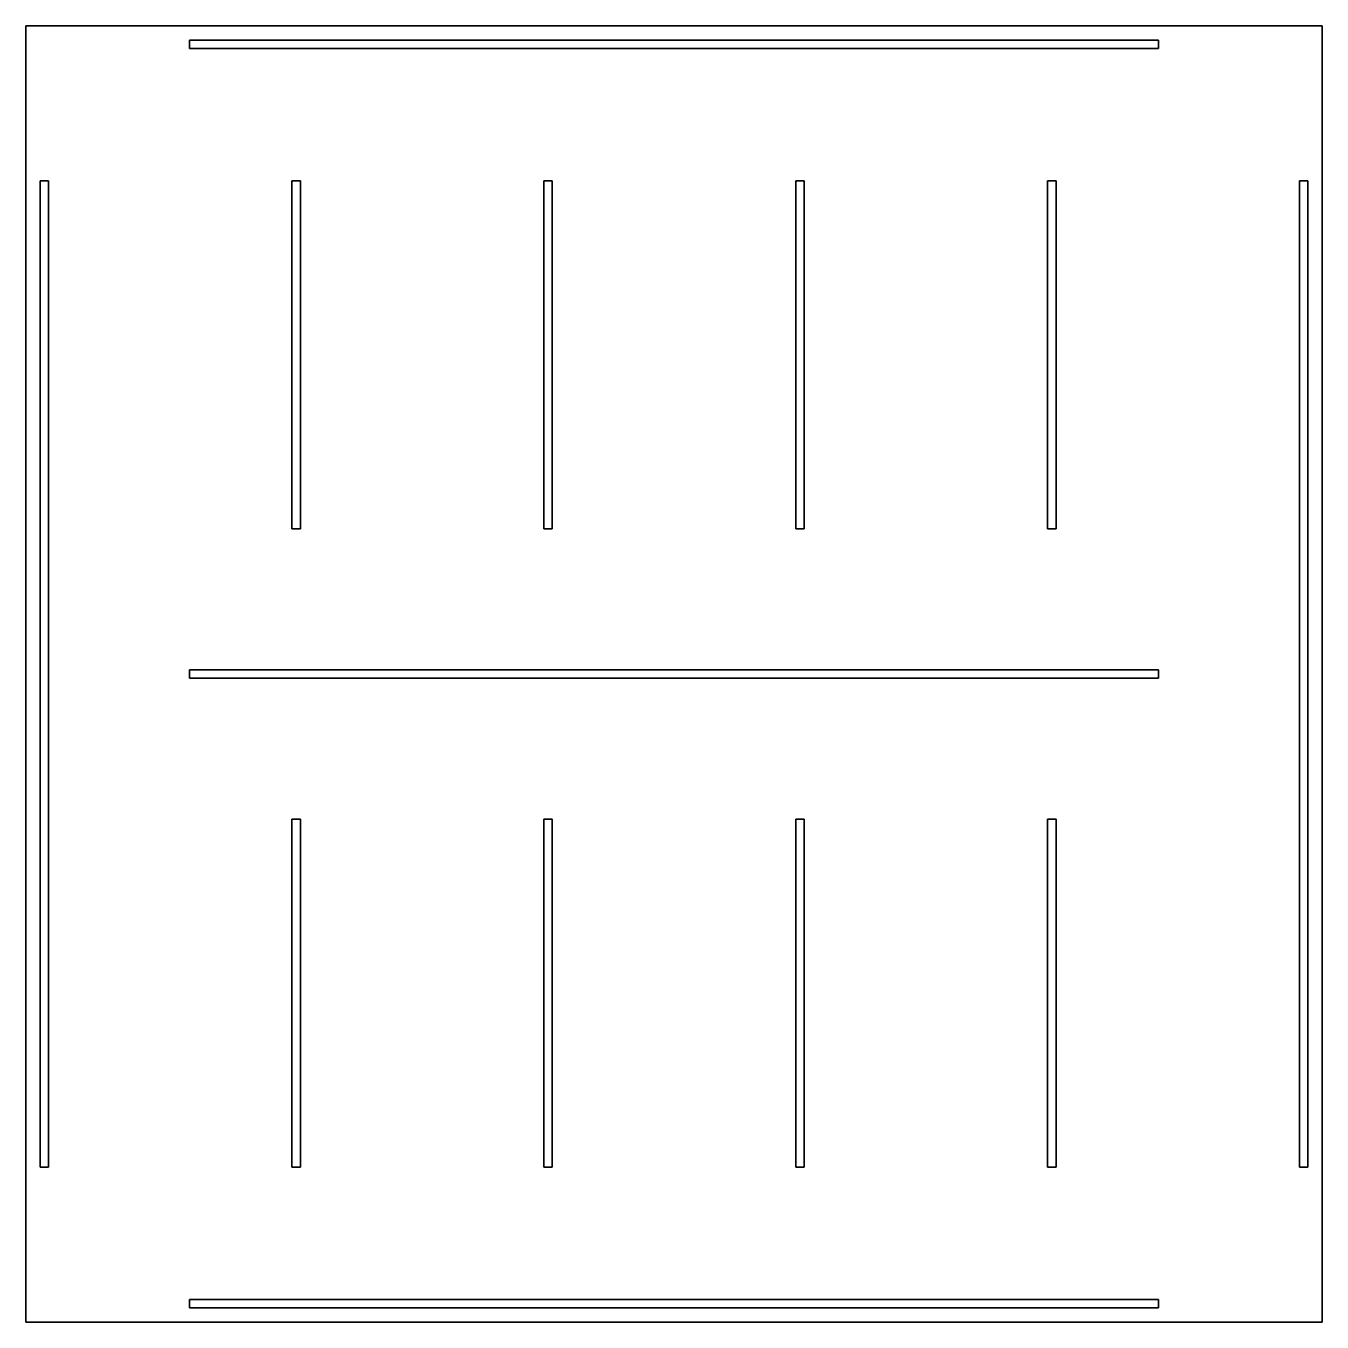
# Model space of a CAD drawing. Extents: x 210 to 670, y 76 to 536.
import ezdxf

# ---------------------------------------------------------------- set-up
doc = ezdxf.new("R2010")
doc.units = 0

msp = doc.modelspace()

# ---------------------------------------------------------------- linework, layer by layer
at = {"color": 7, "lineweight": 35}
for p, q in [((209.691925, 535.863159), (209.691925, 75.86319)), ((669.691895, 535.863159), (209.691925, 535.863159)), ((669.691895, 75.86319), (669.691895, 535.863159)), ((611.691895, 530.863159), (267.691925, 530.863159)), ((611.691895, 527.863159), (267.691925, 527.863159)), ((214.691925, 130.86319), (214.691925, 480.86319)), ((217.691925, 130.86319), (217.691925, 480.86319)), ((304.091919, 357.36319), (304.091919, 480.86319)), ((307.091919, 480.86319), (307.091919, 357.36319)), ((393.491943, 357.36319), (393.491943, 480.86319)), ((396.491943, 480.86319), (396.491943, 357.36319)), ((482.891937, 357.36319), (482.891937, 480.86319)), ((485.891937, 480.86319), (485.891937, 357.36319)), ((572.291931, 357.36319), (572.291931, 480.86319)), ((575.291931, 480.86319), (575.291931, 357.36319)), ((661.691895, 130.86319), (661.691895, 480.86319)), ((664.691895, 130.86319), (664.691895, 480.86319)), ((267.691925, 307.36319), (611.691895, 307.36319)), ((267.691925, 304.36319), (611.691895, 304.36319)), ((304.091919, 130.86319), (304.091919, 254.36319)), ((307.091919, 254.36319), (307.091919, 130.86319)), ((393.491943, 130.86319), (393.491943, 254.36319)), ((396.491943, 254.36319), (396.491943, 130.86319)), ((482.891937, 130.86319), (482.891937, 254.36319)), ((485.891937, 254.36319), (485.891937, 130.86319)), ((572.291931, 130.86319), (572.291931, 254.36319)), ((575.291931, 254.36319), (575.291931, 130.86319)), ((267.691925, 83.86319), (611.691895, 83.86319)), ((611.691895, 80.86319), (267.691925, 80.86319)), ((209.691925, 75.86319), (669.691895, 75.86319))]:
    msp.add_line(p, q, dxfattribs=at)
at = {"color": 7, "lineweight": 35, "ltscale": 0.075}
for p, q in [((267.691925, 527.863159), (267.691925, 530.863159)), ((611.691895, 530.863159), (611.691895, 527.863159)), ((217.691925, 480.86319), (214.691925, 480.86319)), ((307.091919, 480.86319), (304.091919, 480.86319)), ((396.491943, 480.86319), (393.491943, 480.86319)), ((485.891937, 480.86319), (482.891937, 480.86319)), ((575.291931, 480.86319), (572.291931, 480.86319)), ((661.691895, 480.86319), (664.691895, 480.86319)), ((307.091919, 357.36319), (304.091919, 357.36319)), ((396.491943, 357.36319), (393.491943, 357.36319)), ((485.891937, 357.36319), (482.891937, 357.36319)), ((575.291931, 357.36319), (572.291931, 357.36319)), ((267.691925, 307.36319), (267.691925, 304.36319)), ((611.691895, 304.36319), (611.691895, 307.36319)), ((307.091919, 254.36319), (304.091919, 254.36319)), ((396.491943, 254.36319), (393.491943, 254.36319)), ((485.891937, 254.36319), (482.891937, 254.36319)), ((575.291931, 254.36319), (572.291931, 254.36319)), ((217.691925, 130.86319), (214.691925, 130.86319)), ((307.091919, 130.86319), (304.091919, 130.86319)), ((396.491943, 130.86319), (393.491943, 130.86319)), ((485.891937, 130.86319), (482.891937, 130.86319)), ((575.291931, 130.86319), (572.291931, 130.86319)), ((661.691895, 130.86319), (664.691895, 130.86319)), ((267.691925, 83.86319), (267.691925, 80.86319)), ((611.691895, 83.86319), (611.691895, 80.86319))]:
    msp.add_line(p, q, dxfattribs=at)

doc.saveas('drawing.dxf')
